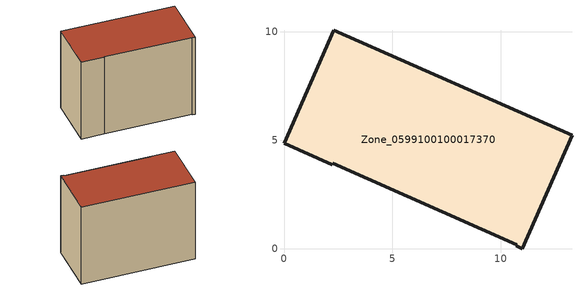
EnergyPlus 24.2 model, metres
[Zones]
Zone_0599100100017370
 floor ground (C_G): 2.29,10.06 13.28,5.22 10.99,0 10.7,0.13 10.73,0.18 2.25,3.92 2.23,3.87 0,4.85 z0
 wall outside (C_F): 13.28,5.22 2.29,10.06 0,4.85 2.23,3.87 2.25,3.92 10.73,0.18 10.7,0.13 10.99,0 13.28,5.22 z0:9.29
 roof outside (C_R): 10.73,0.18 10.7,0.13 10.99,0 13.28,5.22 2.29,10.06 0,4.85 2.23,3.87 2.25,3.92 z9.29
[BUILDING]
Pand.0599100100017370: North Axis=0; Terrain=City; Loads Convergence Tolerance Value=0.04; Temperature Convergence Tolerance Value=0.4; Solar Distribution=FullExterior; Maximum Number of Warmup Days=25; Minimum Number of Warmup Days=1
[Site:Location]
Rotterdam.The.Hague.AP_ZH_NLD Design_Conditions: Latitude=51.96; Longitude=4.45; Time Zone=1; Elevation=-4.5
[SITE:GROUNDTEMPERATURE:BUILDINGSURFACE]
18, 18, 18, 18, 18, 18, 18, 18, 18, 18, 18, 18
[MATERIAL] Thermal Absorptance=0.9; Solar Absorptance=0.7; Visible Absorptance=0.7
Name | Roughness | Thickness | Conductivity | Density | Specific Heat
G.TC.2015-2018 | MediumSmooth | 0.15 | 0.0428571 | 540 | 1210
F.TC.2015-2018 | Rough | 0.3 | 0.0666667 | 1920 | 840
R.TC.2015-2018 | MediumRough | 0.2 | 0.0333333 | 1500 | 1000
[CONSTRUCTION]
C_G: G.TC.2015-2018
C_F: F.TC.2015-2018
C_R: R.TC.2015-2018
[ZONE]
Zone_0599100100017370: Type=1; Multiplier=1; Ceiling Height=Autocalculate; Volume=Autocalculate; Floor Area=autocalculate; Part of Total Floor Area=Yes
[ZONEINFILTRATION:DESIGNFLOWRATE]
Infil_Zone_0599100100017370: Zone or ZoneList or Space or SpaceList=Zone_0599100100017370; Schedule=AlwaysOn; Design Flow Rate Calculation Method=Flow/Area; Flow Rate per Floor Area=0.0015; Constant Term Coefficient=1; Temperature Term Coefficient=0; Velocity Term Coefficient=0; Velocity Squared Term Coefficient=0
[HVACTEMPLATE:ZONE:IDEALLOADSAIRSYSTEM]
Zone_0599100100017370: Maximum Heating Supply Air Temperature=50; Minimum Cooling Supply Air Temperature=13; Maximum Heating Supply Air Humidity Ratio=0.0156; Minimum Cooling Supply Air Humidity Ratio=0.0077; Heating Limit=NoLimit; Cooling Limit=NoLimit; Dehumidification Control Type=ConstantSensibleHeatRatio; Cooling Sensible Heat Ratio=0.7; Dehumidification Setpoint=60; Humidification Control Type=None; Humidification Setpoint=30; Outdoor Air Method=None; Outdoor Air Flow Rate per Person=0.00944; Outdoor Air Flow Rate per Zone Floor Area=0; Outdoor Air Flow Rate per Zone=0; Demand Controlled Ventilation Type=None; Outdoor Air Economizer Type=NoEconomizer; Heat Recovery Type=None; Sensible Heat Recovery Effectiveness=0.7; Latent Heat Recovery Effectiveness=0.65
[ZONECONTROL:THERMOSTAT]
ThermostatControl_Zone_0599100100017370: Zone or ZoneList=Zone_0599100100017370; Control Type Schedule=DualSetpointControlType; Control 1=Thermostat_Zone_0599100100017370; Temperature Difference Between Cutout And Setpoint=0
[THERMOSTATSETPOINT:DUALSETPOINT]
Thermostat_Zone_0599100100017370: Heating Setpoint Temperature Schedule=HeatingSetpoint_Zone_0599100100017370; Cooling Setpoint Temperature Schedule=CoolingSetpoint_Zone_0599100100017370
[SCHEDULE:COMPACT]
HeatingSetpoint_Zone_0599100100017370: Through: 12/31, For: AllDays, Until: 24:00, 21
CoolingSetpoint_Zone_0599100100017370: Through: 12/31, For: AllDays, Until: 24:00, 24
DualSetpointControlType: Through: 12/31, For: AllDays, Until: 24:00, 4
AlwaysOn: Through: 12/31, For: AllDays, Until: 24:00, 1
